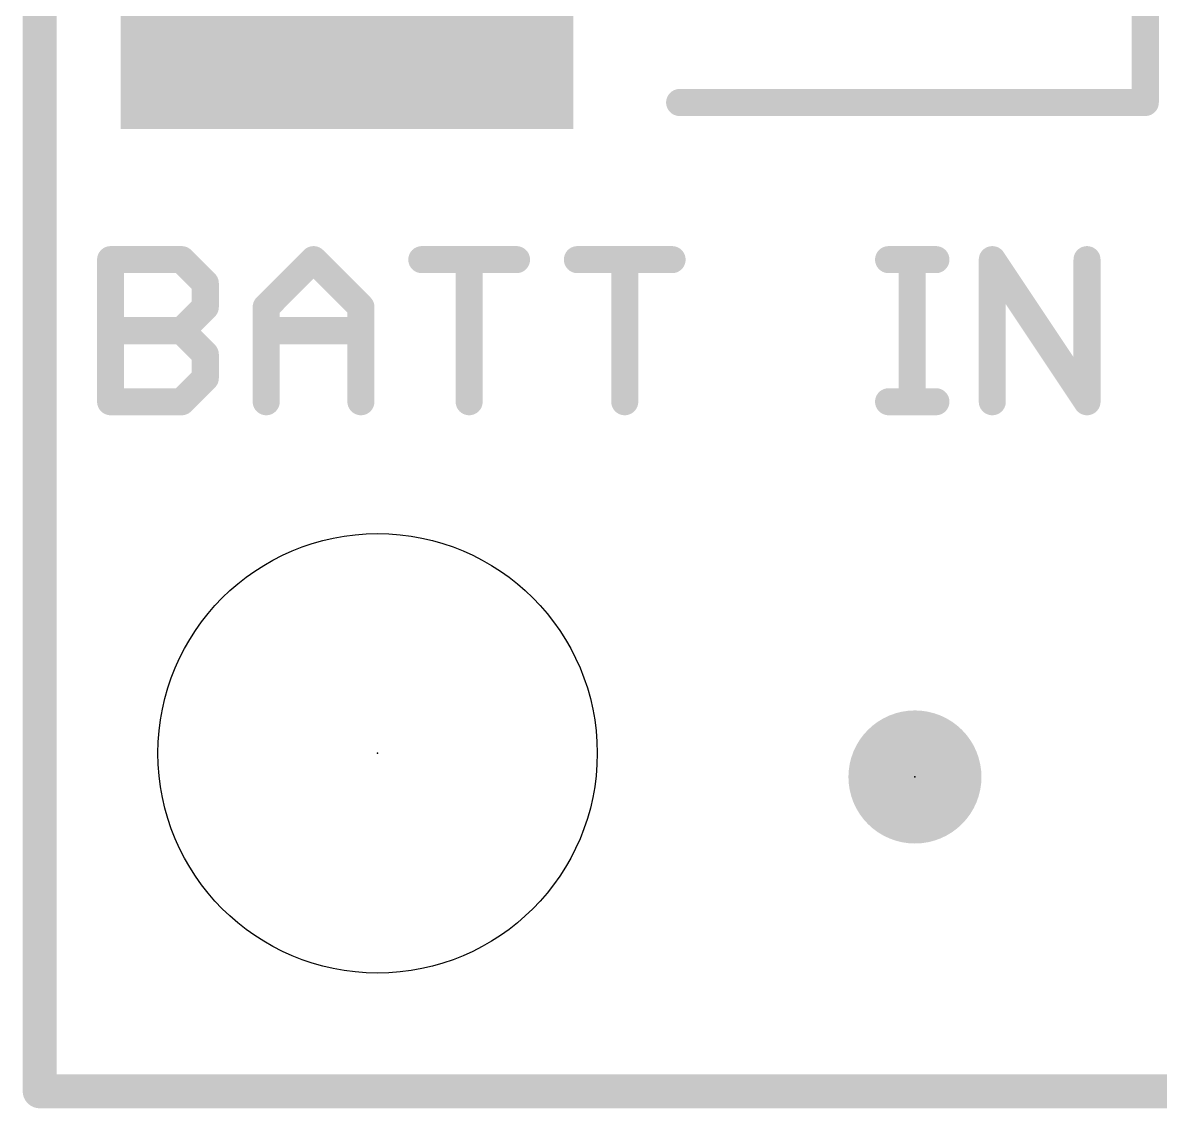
# Model space of a CAD drawing. Extents: x -20 to 87, y -15 to 38.
# Drawn here: x -1.4 to 7.15, y -0.13 to 8.03 of the extents above; entities that cross this region are included whole.
import ezdxf

# ---------------------------------------------------------------- set-up
doc = ezdxf.new("R2010")
doc.units = 0
for name, color, linetype in [('1', 12, 'CONTINUOUS'), ('16', 132, 'CONTINUOUS'), ('20', 53, 'CONTINUOUS'), ('21', 41, 'CONTINUOUS'), ('23', 53, 'CONTINUOUS')]:
    doc.layers.add(name, color=color, linetype=linetype)

# ---------------------------------------------------------------- blocks, each defined once
blk = doc.blocks.new('RECT')
blk.add_solid([(-0.5, -0.5), (0.5, -0.5), (-0.5, 0.5), (0.5, 0.5)])
blk = doc.blocks.new('PIE')
at = {"const_width": 0.5}
blk.add_lwpolyline([(0, -0.25, 1), (0, 0.25, 1), (0, -0.25)], format="xyb", dxfattribs=at)

msp = doc.modelspace()

# ---------------------------------------------------------------- linework, layer by layer
at = {"layer": '1', "const_width": 0.254}
for points in [[(-1.27, 0), (-1.27, 38.1)], [(34.29, 0), (-1.27, 0)]]:
    msp.add_lwpolyline(points, dxfattribs=at)
at = {"layer": '1', "const_width": 0.127}
for points in [[(-1.27, 0.0635, 1), (-1.27, -0.0635)], [(-1.3335, 0, 1), (-1.2065, 0)]]:
    msp.add_lwpolyline(points, format="xyb", dxfattribs=at)
at = {"layer": '16', "const_width": 0.254}
for points in [[(-1.27, 0), (-1.27, 38.1)], [(34.29, 0), (-1.27, 0)]]:
    msp.add_lwpolyline(points, dxfattribs=at)
at = {"layer": '16', "const_width": 0.127}
for points in [[(-1.27, 0.0635, 1), (-1.27, -0.0635)], [(-1.3335, 0, 1), (-1.2065, 0)]]:
    msp.add_lwpolyline(points, format="xyb", dxfattribs=at)
at = {"layer": '20', "const_width": 0.254}
for points in [[(-1.27, 38.1), (-1.27, 0)], [(-1.27, 0), (34.29, 0)]]:
    msp.add_lwpolyline(points, dxfattribs=at)
at = {"layer": '20', "const_width": 0.127}
for points in [[(-1.27, 0.0635, 1), (-1.27, -0.0635)], [(-1.3335, 0, 1), (-1.2065, 0)]]:
    msp.add_lwpolyline(points, format="xyb", dxfattribs=at)
at = {"layer": '20'}
msp.add_circle((1.27, 2.54), 1.651, dxfattribs=at)
at = {"layer": '21', "const_width": 0.2032}
for points in [[(7.04, 7.43), (7.04, 8.23)], [(3.54, 7.43), (7.04, 7.43)], [(-0.7366, 5.1816), (-0.7366, 6.2493)], [(-0.7366, 6.2493), (-0.2027, 6.2493)], [(-0.2027, 6.2493), (-0.0248, 6.0714)], [(0.4328, 5.8934), (0.7887, 6.2493)], [(0.7887, 6.2493), (1.1446, 5.8934)], [(1.6022, 6.2493), (2.314, 6.2493)], [(1.9581, 5.1816), (1.9581, 6.2493)], [(2.7716, 6.2493), (3.4834, 6.2493)], [(3.1275, 5.1816), (3.1275, 6.2493)], [(5.1104, 6.2493), (5.4663, 6.2493)], [(5.2883, 5.1816), (5.2883, 6.2493)], [(5.89, 5.1816), (5.89, 6.2493)], [(5.89, 6.2493), (6.6018, 5.1816)], [(6.6018, 5.1816), (6.6018, 6.2493)], [(-0.0248, 6.0714), (-0.0248, 5.8934)], [(-0.0248, 5.8934), (-0.2027, 5.7155)], [(0.4328, 5.1816), (0.4328, 5.8934)], [(1.1446, 5.8934), (1.1446, 5.1816)], [(-0.7366, 5.7155), (-0.2027, 5.7155)], [(-0.2027, 5.7155), (-0.0248, 5.5375)], [(0.4328, 5.7155), (1.1446, 5.7155)], [(-0.0248, 5.5375), (-0.0248, 5.3596)], [(-0.0248, 5.3596), (-0.2027, 5.1816)], [(-0.2027, 5.1816), (-0.7366, 5.1816)], [(5.1104, 5.1816), (5.4663, 5.1816)]]:
    msp.add_lwpolyline(points, dxfattribs=at)
at = {"layer": '21', "const_width": 0.1016}
for points in [[(3.54, 7.4808, 1), (3.54, 7.3792)], [(7.04, 7.3792, 1), (7.04, 7.4808)], [(6.9892, 7.43, 1), (7.0908, 7.43)], [(-0.6858, 6.2493, 1), (-0.7874, 6.2493)], [(-0.7366, 6.3001, 1), (-0.7366, 6.1985)], [(-0.1668, 6.2852, 1), (-0.2387, 6.2134)], [(-0.2027, 6.1985, 1), (-0.2027, 6.3001)], [(0.8246, 6.2852, 1), (0.7528, 6.2134)], [(0.8246, 6.2134, 1), (0.7528, 6.2852)], [(1.6022, 6.3001, 1), (1.6022, 6.1985)], [(2.0089, 6.2493, 1), (1.9073, 6.2493)], [(2.314, 6.1985, 1), (2.314, 6.3001)], [(2.7716, 6.3001, 1), (2.7716, 6.1985)], [(3.1783, 6.2493, 1), (3.0767, 6.2493)], [(3.4834, 6.1985, 1), (3.4834, 6.3001)], [(5.1104, 6.3001, 1), (5.1104, 6.1985)], [(5.3391, 6.2493, 1), (5.2375, 6.2493)], [(5.4663, 6.1985, 1), (5.4663, 6.3001)], [(5.9408, 6.2493, 1), (5.8392, 6.2493)], [(5.9322, 6.2775, 1), (5.8477, 6.2211)], [(6.6526, 6.2493, 1), (6.551, 6.2493)], [(0.026, 6.0714, 1), (-0.0756, 6.0714)], [(-0.0607, 6.0354, 1), (0.0111, 6.1073)], [(0.0111, 5.8575, 1), (-0.0607, 5.9293)], [(0.4836, 5.8934, 1), (0.382, 5.8934)], [(1.1954, 5.8934, 1), (1.0938, 5.8934)], [(-0.0756, 5.8934, 1), (0.026, 5.8934)], [(0.3969, 5.9293, 1), (0.4687, 5.8575)], [(1.1087, 5.8575, 1), (1.1805, 5.9293)], [(-0.7366, 5.7663, 1), (-0.7366, 5.6647)], [(-0.1668, 5.7514, 1), (-0.2387, 5.6795)], [(-0.2027, 5.6647, 1), (-0.2027, 5.7663)], [(0.4328, 5.7663, 1), (0.4328, 5.6647)], [(1.1446, 5.6647, 1), (1.1446, 5.7663)], [(-0.2387, 5.7514, 1), (-0.1668, 5.6795)], [(0.026, 5.5375, 1), (-0.0756, 5.5375)], [(-0.0607, 5.5016, 1), (0.0111, 5.5734)], [(-0.0756, 5.3596, 1), (0.026, 5.3596)], [(0.0111, 5.3236, 1), (-0.0607, 5.3955)], [(-0.7366, 5.2324, 1), (-0.7366, 5.1308)], [(-0.7874, 5.1816, 1), (-0.6858, 5.1816)], [(-0.2387, 5.2175, 1), (-0.1668, 5.1457)], [(-0.2027, 5.1308, 1), (-0.2027, 5.2324)], [(0.382, 5.1816, 1), (0.4836, 5.1816)], [(1.0938, 5.1816, 1), (1.1954, 5.1816)], [(1.9073, 5.1816, 1), (2.0089, 5.1816)], [(3.0767, 5.1816, 1), (3.1783, 5.1816)], [(5.1104, 5.2324, 1), (5.1104, 5.1308)], [(5.2375, 5.1816, 1), (5.3391, 5.1816)], [(5.4663, 5.1308, 1), (5.4663, 5.2324)], [(5.8392, 5.1816, 1), (5.9408, 5.1816)], [(6.551, 5.1816, 1), (6.6526, 5.1816)], [(6.5595, 5.1534, 1), (6.6441, 5.2098)]]:
    msp.add_lwpolyline(points, format="xyb", dxfattribs=at)
at = {"layer": '23'}
for p in [(1.27, 2.54), (5.3086, 2.3622)]:
    msp.add_point(p, dxfattribs=at)

# ---------------------------------------------------------------- block references
at = {"layer": '1', "xscale": 3.4, "yscale": 1.6, "rotation": 180}
msp.add_blockref('RECT', (1.04, 8.03), dxfattribs=at)
at = {"layer": '1'}
msp.add_blockref('PIE', (5.3086, 2.3622), dxfattribs=at)

doc.saveas('drawing.dxf')
